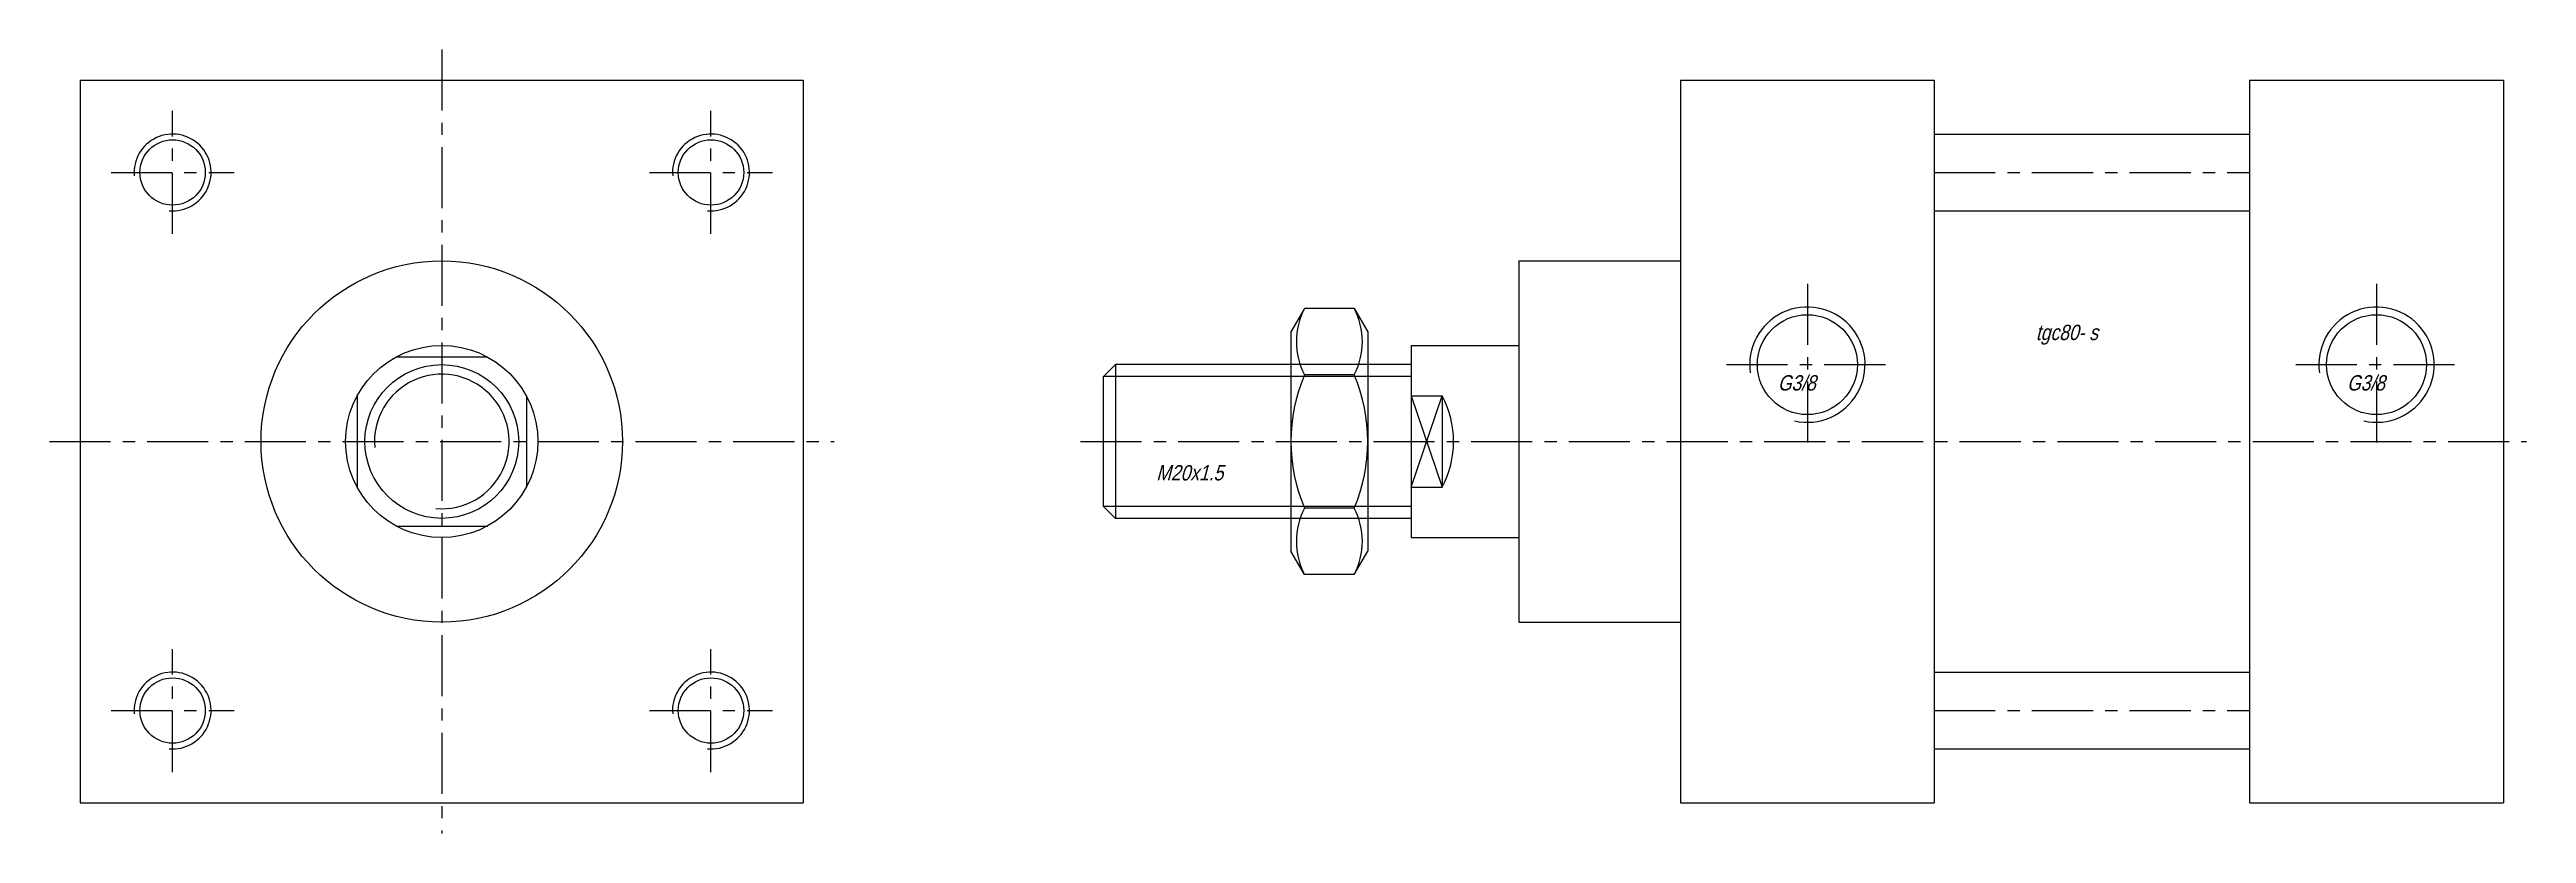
# Model space of a CAD drawing. Header units: millimetres. Extents: x -51 to 271, y -51 to 51.
import ezdxf
from ezdxf.enums import TextEntityAlignment as Align

# ---------------------------------------------------------------- set-up
doc = ezdxf.new("R2010")
doc.units = ezdxf.units.MM
doc.header["$LTSCALE"] = 0.5
doc.linetypes.add('CENTER', pattern=[50.8, 31.75, -6.35, 6.35, -6.35])
doc.layers.get('0').update_dxf_attribs({"color": 9, "lineweight": 15})
doc.layers.add('Notes', color=4, linetype='Continuous', lineweight=20)
doc.styles.add('Capital', font='vnfonth.shx', dxfattribs={"width": 0.9, "oblique": 15})

msp = doc.modelspace()

# ---------------------------------------------------------------- linework, layer by layer
at = {"color": 1, "linetype": 'CENTER', "ltscale": 0.5}
for p, q in [((0, 51), (0, -51)), ((-35, 27), (-35, 43)), ((35, 27), (35, 43)), ((-43, 35), (-27, 35)), ((27, 35), (43, 35)), ((194.05, 35), (235.05, 35)), ((177.55, 20.5), (177.55, -0.5)), ((251.55, 20.5), (251.55, -0.5)), ((167.05, 10), (188.05, 10)), ((241.05, 10), (262.05, 10)), ((-51, 0), (51, 0)), ((83.05, 0), (271.05, 0)), ((-35, -43), (-35, -27)), ((35, -43), (35, -27)), ((-43, -35), (-27, -35)), ((27, -35), (43, -35)), ((194.05, -35), (235.05, -35))]:
    msp.add_line(p, q, dxfattribs=at)
at = {"ltscale": 0.5}
for p, q in [((-47, 47), (47, 47)), ((-47, 47), (-47, -47)), ((47, 47), (47, -47)), ((161.05, 47), (194.05, 47)), ((161.05, 47), (161.05, -47)), ((194.05, 47), (194.05, -47)), ((235.05, 47), (268.05, 47)), ((235.05, 47), (235.05, -47)), ((268.05, 47), (268.05, -47)), ((194.05, 40), (235.05, 40)), ((194.05, 30), (235.05, 30)), ((140.05, 23.5), (161.05, 23.5)), ((140.05, 23.5), (140.05, -23.5)), ((112.17, 17.32), (110.4, 14.25)), ((118.62, 17.32), (112.17, 17.32)), ((118.62, 17.32), (120.4, 14.25)), ((110.4, 14.25), (110.4, -14.25)), ((120.4, 14.25), (120.4, -14.25)), ((-5.94, 11), (5.94, 11)), ((86.05, 8.47), (87.58, 10)), ((126.05, 10), (87.58, 10)), ((87.58, 10), (87.58, -10)), ((126.05, 12.5), (126.05, -12.5)), ((126.05, 12.5), (140.05, 12.5)), ((86.05, -8.47), (86.05, 8.47)), ((118.62, 8.66), (112.17, 8.66)), ((-11, 5.94), (-11, -5.94)), ((11, 5.94), (11, -5.94)), ((126.05, 5.94), (130.05, 5.94)), ((126.05, 5.94), (130.05, -5.94)), ((126.05, -5.94), (130.05, 5.94)), ((130.05, 5.94), (130.05, -5.94)), ((126.05, -5.94), (130.05, -5.94)), ((86.05, -8.47), (87.58, -10)), ((118.62, -8.66), (112.17, -8.66)), ((-5.94, -11), (5.94, -11)), ((126.05, -10), (87.58, -10)), ((126.05, -12.5), (140.05, -12.5)), ((112.17, -17.32), (110.4, -14.25)), ((118.62, -17.32), (120.4, -14.25)), ((118.62, -17.32), (112.17, -17.32)), ((140.05, -23.5), (161.05, -23.5)), ((194.05, -30), (235.05, -30)), ((194.05, -40), (235.05, -40)), ((-47, -47), (47, -47)), ((161.05, -47), (194.05, -47)), ((235.05, -47), (268.05, -47))]:
    msp.add_line(p, q, dxfattribs=at)
at = {"color": 5, "ltscale": 0.5}
for p, q in [((126.05, 8.47), (86.05, 8.47)), ((126.05, -8.47), (86.05, -8.47))]:
    msp.add_line(p, q, dxfattribs=at)
at = {"ltscale": 0.5}
for centre, radius in [((-35, 35), 4.25), ((35, 35), 4.25), ((0, 0), 23.5), ((177.55, 10), 6.5), ((251.55, 10), 6.5), ((0, 0), 12.5), ((0, 0), 10), ((-35, -35), 4.25), ((35, -35), 4.25)]:
    msp.add_circle(centre, radius, dxfattribs=at)
at = {"color": 5, "ltscale": 0.5}
for centre, radius, start, end in [((-35, 35), 5, 265, 185), ((35, 35), 5, 265, 185), ((177.55, 10), 7.5, 257.1978, 188.2788), ((251.55, 10), 7.5, 257.1978, 188.2788), ((0, 0), 8.75, 265, 185), ((-35, -35), 5, 265, 185), ((35, -35), 5, 265, 185)]:
    msp.add_arc(centre, radius, start, end, dxfattribs=at)
at = {"ltscale": 0.5}
for centre, radius, start, end in [((120.43, 12.99), 9.32, 152.326, 207.674), ((110.37, 12.99), 9.32, 332.326, 27.674), ((132.44, 0), 22.04, 156.8627, 203.1373), ((98.36, 0), 22.04, 336.8627, 23.1373), ((119.05, 0), 12.5, 331.6424, 28.3576), ((120.43, -12.99), 9.32, 152.326, 207.674), ((110.37, -12.99), 9.32, 332.326, 27.674)]:
    msp.add_arc(centre, radius, start, end, dxfattribs=at)

# ---------------------------------------------------------------- texts
at = {"layer": 'Notes', "color": 4, "style": 'Capital', "oblique": 15, "width": 0.85}
for s, p in [('tgc80- s', (207.24, 14.19)), ('G3/8', (173.71, 7.63)), ('G3/8', (247.71, 7.63)), ('M20x1.5', (92.88, -4.07))]:
    msp.add_text(s, height=2, dxfattribs=at).set_placement(p, align=Align.MIDDLE_LEFT)

doc.saveas('drawing.dxf')
